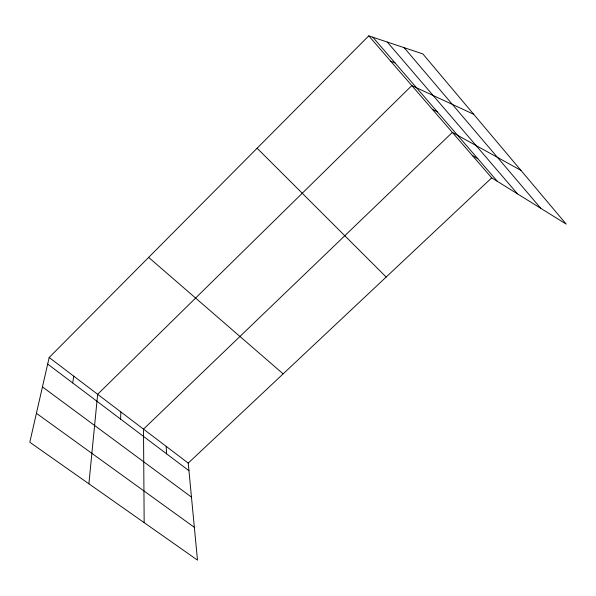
<?xml version="1.0" encoding="UTF-8"?>
<svg xmlns="http://www.w3.org/2000/svg" width="596" height="596" viewBox="0 0 596 596"><rect width="100%" height="100%" fill="white"/><g stroke="black" fill="none" stroke-linecap="round" stroke-linejoin="round"><path stroke-width="0.89" d="M120.586 419.1L120.891 411.955M88.893 483.796L97.647 394.314L411.814 85.593L473.716 114.305M72.675 382.93L73.755 376.165M49.177 357.503L29.8 442.247L197.485 560.136L188.224 463.092L49.177 357.503L368.76 35.864L422.855 53.916L566.2 224.111L491.7 177.846L368.76 35.864M188.224 463.092L491.7 177.846M390.618 61.105L395.051 62.908M432.383 109.344L437.397 111.914M520.949 170.381L452.349 132.401L143.502 429.127L144.165 522.647M472.315 155.459L477.85 158.73M36.416 413.304L194.356 527.356M42.458 386.901L191.472 497.131M47.68 364.059L188.954 470.713M148.642 257.397L283.145 373.871M257.122 148.218L386.178 277.028M372.873 37.235L497.466 181.43M387.288 42.048L517.559 193.909M404.14 47.673L540.766 208.317M166.172 446.344L166.567 453.817"/></g></svg>
